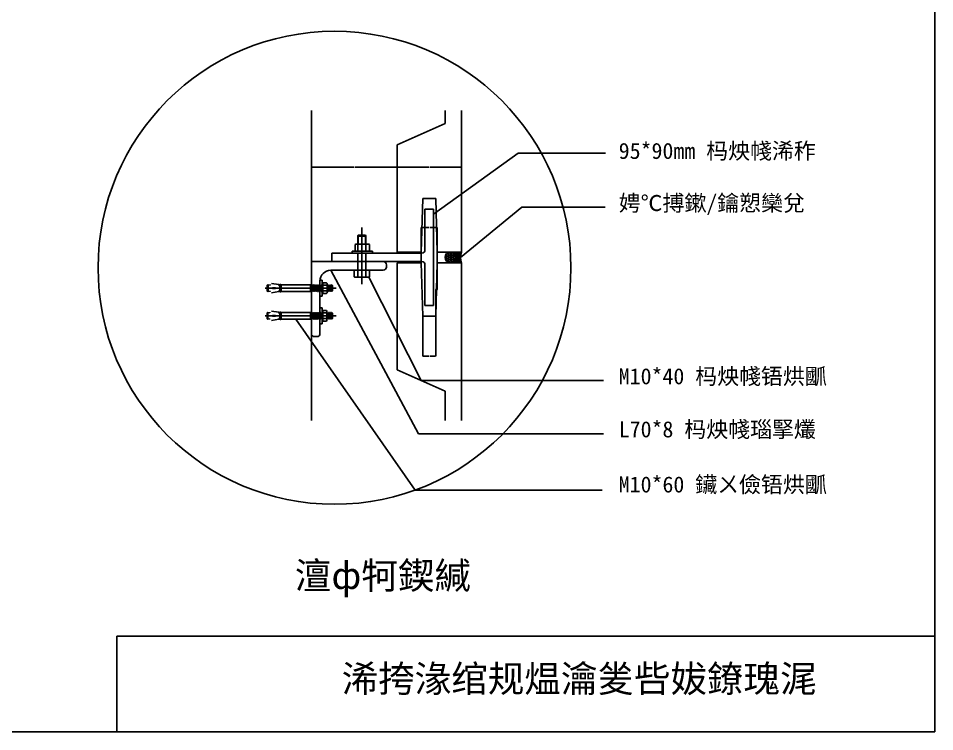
# Model space of a CAD drawing. Header units: metres. Extents: x -538 to 2883, y 358 to 2777.
# Drawn here: x 1172 to 2883, y 358 to 1690 of the extents above; entities that cross this region are included whole.
import ezdxf

# ---------------------------------------------------------------- set-up
doc = ezdxf.new("R2010")
doc.units = ezdxf.units.M
for name, color, linetype in [('CEN', 1, 'Continuous'), ('SCREW', 233, 'Continuous'), ('STEEL', 2, 'Continuous'), ('鍥惧眰2', 3, 'Continuous'), ('鍥惧眰3', 4, 'Continuous'), ('鍥惧眰4', 8, 'Continuous')]:
    doc.layers.add(name, color=color, linetype=linetype)
doc.dimstyles.get("Standard").update_dxf_attribs({"dimtxt": 2.5, "dimasz": 2.5, "dimexe": 1.25, "dimexo": 0.625, "dimtad": 1, "dimcen": 2.5, "dimazin": 3, "dimtfac": 1, "dimtmove": 0, "dimatfit": 3})

# ---------------------------------------------------------------- blocks, each defined once
blk = doc.blocks.new('3213412rewr')
at = {"layer": 'CEN'}
blk.add_line((0, -134.7), (0, 39.62), dxfattribs=at)
at = {"layer": 'SCREW'}
for p, q in [((-8, 29.06), (-6.4, 30.66)), ((-8, 29.06), (0, 29.07)), ((-8, 29.06), (-6.52, 28.2)), ((-6.52, 27.79), (-8, 26.93)), ((-8, 26.93), (-8, 26.65)), ((-8, 26.65), (-6.52, 25.8)), ((-6.52, 25.39), (-8, 24.53)), ((-8, 24.53), (-8, 24.25)), ((-8, 24.25), (-6.52, 23.4)), ((-6.52, 22.99), (-8, 22.13)), ((-6.4, 30.66), (6.4, 30.66)), ((-6.4, 27.99), (6.4, 29.19)), ((-6.4, 25.59), (6.4, 26.79)), ((-6.4, 23.19), (6.4, 24.39)), ((-4.8, 27.03), (4.8, 27.75)), ((-4.8, 24.63), (4.8, 25.35)), ((-4.8, 22.23), (4.8, 22.95)), ((7.24, 29.82), (6.4, 30.66)), ((7.24, 29.82), (6.52, 29.4)), ((6.52, 28.99), (8, 28.13)), ((8, 27.85), (6.52, 27)), ((6.52, 26.59), (8, 25.73)), ((8, 25.45), (6.52, 24.6)), ((6.52, 24.19), (8, 23.33)), ((8, 23.05), (6.52, 22.2)), ((8, 28.13), (8, 27.85)), ((8, 25.73), (8, 25.45)), ((8, 23.33), (8, 23.05)), ((-13.35, 16.3), (-11.56, 17.33)), ((-13.35, 16.3), (-13.35, 7.33)), ((-13.35, 7.33), (13.35, 7.33)), ((-11.56, 17.33), (11.56, 17.33)), ((-8, 22.13), (-8, 21.85)), ((-8, 21.85), (-6.52, 21)), ((-6.52, 20.59), (-8, 19.73)), ((-8, 19.73), (-8, 19.45)), ((-8, 19.45), (-6.52, 18.6)), ((-6.52, 18.19), (-8, 17.33)), ((-6.52, 4.19), (-8, 3.34)), ((-8, 3.34), (-8, 3.06)), ((-8, 3.06), (-6.52, 2.21)), ((-6.52, 1.79), (-8, 0.94)), ((-8, 0.94), (-8, 0.66)), ((-8, 0.66), (-6.52, -0.19)), ((-7.77, 5.33), (-6.52, 4.61)), ((-6.94, 16.3), (-6.94, 7.33)), ((-6.4, 20.79), (6.4, 21.99)), ((-6.4, 18.39), (6.4, 19.59)), ((-6.4, 4.4), (3.54, 5.33)), ((-6.4, 2), (6.4, 3.2)), ((-6.4, -0.4), (6.4, 0.8)), ((-4.8, 19.83), (4.8, 20.55)), ((-4.8, 17.43), (4.8, 18.15)), ((-4.8, 3.44), (4.8, 4.16)), ((-4.8, 1.04), (4.8, 1.76)), ((6.52, 21.79), (8, 20.93)), ((8, 20.65), (6.52, 19.8)), ((6.52, 19.39), (8, 18.53)), ((8, 18.25), (6.52, 17.4)), ((8, 4.26), (6.52, 3.41)), ((6.52, 2.99), (8, 2.14)), ((8, 1.86), (6.52, 1.01)), ((6.52, 0.59), (8, -0.26)), ((6.62, 5.33), (8, 4.54)), ((6.94, 16.3), (6.94, 7.33)), ((8, 20.93), (8, 20.65)), ((8, 18.53), (8, 18.25)), ((8, 4.54), (8, 4.26)), ((8, 2.14), (8, 1.86)), ((13.35, 16.3), (11.56, 17.33)), ((13.35, 16.3), (13.35, 7.33)), ((-6.52, -0.61), (-8, -1.46)), ((-8, -1.46), (-8, -1.74)), ((-8, -1.74), (-6.52, -2.59)), ((-6.52, -3.01), (-8, -3.86)), ((-8, -3.86), (-8, -4.14)), ((-8, -4.14), (-6.52, -4.99)), ((-6.52, -5.41), (-8, -6.26)), ((-8, -6.26), (-8, -6.54)), ((-8, -6.54), (-6.52, -7.39)), ((-6.52, -7.81), (-8, -8.66)), ((-8, -8.66), (-8, -8.94)), ((-8, -8.94), (-6.52, -9.79)), ((-6.52, -10.21), (-8, -11.06)), ((-8, -11.06), (-8, -11.34)), ((-8, -11.34), (-6.52, -12.19)), ((-6.52, -12.61), (-8, -13.46)), ((-8, -13.46), (-8, -13.74)), ((-8, -13.74), (-6.52, -14.59)), ((-6.52, -15.01), (-8, -15.86)), ((-8, -15.86), (-8, -16.14)), ((-8, -16.14), (-6.52, -16.99)), ((-6.52, -17.41), (-8, -18.26)), ((-8, -18.26), (-8, -18.54)), ((-8, -18.54), (-6.52, -19.39)), ((-6.52, -19.81), (-8, -20.66)), ((-8, -20.66), (-8, -20.94)), ((-8, -20.94), (-6.52, -21.79)), ((-6.52, -22.21), (-8, -23.06)), ((-6.4, -2.8), (6.4, -1.6)), ((-6.4, -5.2), (6.4, -4)), ((-6.4, -7.6), (6.4, -6.4)), ((-6.4, -10), (6.4, -8.8)), ((-6.4, -12.4), (6.4, -11.2)), ((-6.4, -14.8), (6.4, -13.6)), ((-6.4, -17.2), (6.4, -16)), ((-6.4, -19.6), (6.4, -18.4)), ((-6.4, -22), (6.4, -20.8)), ((-6.15, -23.06), (8, -22)), ((-4.8, -1.36), (4.8, -0.64)), ((-4.8, -3.76), (4.8, -3.04)), ((-4.8, -6.16), (4.8, -5.44)), ((-4.8, -8.56), (4.8, -7.84)), ((-4.8, -10.96), (4.8, -10.24)), ((-4.8, -13.36), (4.8, -12.64)), ((-4.8, -15.76), (4.8, -15.04)), ((-4.8, -18.16), (4.8, -17.44)), ((-4.8, -20.56), (4.8, -19.84)), ((8, -0.54), (6.52, -1.39)), ((6.52, -1.81), (8, -2.66)), ((8, -2.94), (6.52, -3.79)), ((6.52, -4.21), (8, -5.06)), ((8, -5.34), (6.52, -6.19)), ((6.52, -6.61), (8, -7.46)), ((8, -7.74), (6.52, -8.59)), ((6.52, -9.01), (8, -9.86)), ((8, -10.14), (6.52, -10.99)), ((6.52, -11.41), (8, -12.26)), ((8, -12.54), (6.52, -13.39)), ((6.52, -13.81), (8, -14.66)), ((8, -14.94), (6.52, -15.79)), ((6.52, -16.21), (8, -17.06)), ((8, -17.34), (6.52, -18.19)), ((6.52, -18.61), (8, -19.46)), ((8, -19.74), (6.52, -20.59)), ((6.52, -21.01), (8, -21.86)), ((8, -0.26), (8, -0.54)), ((8, -2.66), (8, -2.94)), ((8, -5.06), (8, -5.34)), ((8, -7.46), (8, -7.74)), ((8, -9.86), (8, -10.14)), ((8, -12.26), (8, -12.54)), ((8, -14.66), (8, -14.94)), ((8, -17.06), (8, -17.34)), ((8, -19.46), (8, -19.74)), ((8, -21.86), (8, -22.14)), ((8, -22), (8, -23.06)), ((-8, -23.06), (8, -23.06)), ((-8, -23.06), (-8, -23.34)), ((-8, -23.34), (-8, -95.48)), ((8, -95.48), (8, -23.06)), ((-8.6, -100.66), (-11.73, -118.85)), ((-8.64, -96.12), (-8.64, -97.89)), ((-8, -98.53), (-8.6, -100.66)), ((-6.61, -100.66), (-8.6, -100.66)), ((-8, -95.48), (8, -95.48)), ((-8, -98.53), (8, -98.53)), ((-6.37, -98.53), (-6.61, -100.66)), ((-1.12, -108.91), (-1.12, -116.64)), ((0.48, -108.27), (-0.48, -108.27)), ((1.12, -108.91), (1.12, -116.64)), ((6.56, -98.53), (6.61, -100.66)), ((6.61, -100.66), (8.6, -100.66)), ((8, -98.53), (8.6, -100.66)), ((8.6, -100.66), (11.73, -118.85)), ((8.64, -96.12), (8.64, -97.89)), ((-8.59, -122.64), (-7.11, -122.64)), ((-8, -127.54), (-7.14, -122.64)), ((-8, -127.54), (8, -127.54)), ((-8, -127.54), (-7.01, -129.34)), ((-7.01, -129.34), (7.01, -129.34)), ((8, -127.54), (7.01, -129.34)), ((8.59, -122.64), (7.11, -122.64)), ((8, -127.54), (7.14, -122.64))]:
    blk.add_line(p, q, dxfattribs=at)
at = {"layer": 'STEEL'}
for p, q in [((-20, 5.33), (-20, 0)), ((20, 5.33), (-20, 5.33)), ((-20, 0), (20, 0)), ((20, 0), (20, 5.33))]:
    blk.add_line(p, q, dxfattribs=at)
blk = doc.blocks.new('_CLOSEDFILLED')
at = {"color": 0, "linetype": 'BYBLOCK'}
blk.add_solid([(-1, 0.2), (0, 0), (-1, -0.2)], dxfattribs=at)
blk = doc.blocks.new('*D15')
for p, q in [((1719.4, 1331.37), (1719.4, 1411.84)), ((1719.65, 1411.84), (1798.4, 1411.84)), ((1800.4, 1411.84), (1879.15, 1411.84)), ((1879.4, 1331.37), (1879.4, 1411.84))]:
    blk.add_line(p, q)
at = {"layer": 'Defpoints'}
for p in [(1719.4, 1411.84), (1719.4, 1331.37), (1879.4, 1331.37)]:
    blk.add_point(p, dxfattribs=at)
at = {"xscale": 0.25, "yscale": 0.25, "rotation": 180}
blk.add_blockref('_CLOSEDFILLED', (1719.4, 1411.84), dxfattribs=at)
at = {"xscale": 0.25, "yscale": 0.25}
blk.add_blockref('_CLOSEDFILLED', (1879.4, 1411.84), dxfattribs=at)
at = {"insert": (1799.4, 1411.84), "char_height": 1, "attachment_point": 5}
blk.add_mtext('80', dxfattribs=at)
blk = doc.blocks.new('*D16')
for p, q in [((1879.4, 1331.37), (1879.4, 1411.84)), ((1879.65, 1411.84), (1938.4, 1411.84)), ((1940.4, 1411.84), (1999.15, 1411.84)), ((1999.4, 1387.84), (1999.4, 1411.84))]:
    blk.add_line(p, q)
at = {"layer": 'Defpoints'}
for p in [(1879.4, 1411.84), (1999.4, 1387.84), (1879.4, 1331.37)]:
    blk.add_point(p, dxfattribs=at)
at = {"xscale": 0.25, "yscale": 0.25, "rotation": 180}
blk.add_blockref('_CLOSEDFILLED', (1879.4, 1411.84), dxfattribs=at)
at = {"xscale": 0.25, "yscale": 0.25}
blk.add_blockref('_CLOSEDFILLED', (1999.4, 1411.84), dxfattribs=at)
at = {"insert": (1939.4, 1411.84), "char_height": 1, "attachment_point": 5}
blk.add_mtext('60', dxfattribs=at)
blk = doc.blocks.new('*D17')
for p, q in [((1954.4, 1233.36), (1954.4, 1183.36)), ((1951.9, 1183.36), (1951.15, 1183.36)), ((1951.4, 1133.36), (1951.4, 1183.36)), ((1954.65, 1183.36), (1953.9, 1183.36))]:
    blk.add_line(p, q)
at = {"layer": 'Defpoints'}
for p in [(1954.4, 1233.36), (1954.4, 1183.36), (1951.4, 1133.36)]:
    blk.add_point(p, dxfattribs=at)
at = {"xscale": 0.25, "yscale": 0.25}
blk.add_blockref('_CLOSEDFILLED', (1951.4, 1183.36), dxfattribs=at)
at = {"xscale": 0.25, "yscale": 0.25, "rotation": 180}
blk.add_blockref('_CLOSEDFILLED', (1954.4, 1183.36), dxfattribs=at)
at = {"insert": (1952.9, 1183.36), "char_height": 1, "attachment_point": 5}
blk.add_mtext('50', dxfattribs=at)
blk = doc.blocks.new('*D18')
for p, q in [((1924.4, 1233.36), (1924.4, 1299.36)), ((1924.65, 1299.36), (1938.4, 1299.36)), ((1940.4, 1299.36), (1954.15, 1299.36)), ((1954.4, 1233.36), (1954.4, 1299.36))]:
    blk.add_line(p, q)
at = {"layer": 'Defpoints'}
for p in [(1924.4, 1299.36), (1924.4, 1233.36), (1954.4, 1233.36)]:
    blk.add_point(p, dxfattribs=at)
at = {"xscale": 0.25, "yscale": 0.25, "rotation": 180}
blk.add_blockref('_CLOSEDFILLED', (1924.4, 1299.36), dxfattribs=at)
at = {"xscale": 0.25, "yscale": 0.25}
blk.add_blockref('_CLOSEDFILLED', (1954.4, 1299.36), dxfattribs=at)
at = {"insert": (1939.4, 1299.36), "char_height": 1, "attachment_point": 5}
blk.add_mtext('15', dxfattribs=at)
blk = doc.blocks.new('*D19')
for p, q in [((1927.4, 1133.36), (1927.4, 1058.66)), ((1951.4, 1133.36), (1951.4, 1058.66)), ((1927.65, 1058.66), (1938.4, 1058.66)), ((1940.4, 1058.66), (1951.15, 1058.66))]:
    blk.add_line(p, q)
at = {"layer": 'Defpoints'}
for p in [(1927.4, 1133.36), (1951.4, 1133.36), (1927.4, 1058.66)]:
    blk.add_point(p, dxfattribs=at)
at = {"xscale": 0.25, "yscale": 0.25, "rotation": 180}
blk.add_blockref('_CLOSEDFILLED', (1927.4, 1058.66), dxfattribs=at)
at = {"xscale": 0.25, "yscale": 0.25}
blk.add_blockref('_CLOSEDFILLED', (1951.4, 1058.66), dxfattribs=at)
at = {"insert": (1939.4, 1058.66), "char_height": 1, "attachment_point": 5}
blk.add_mtext('12', dxfattribs=at)

msp = doc.modelspace()

# ---------------------------------------------------------------- hatches: boundary and pattern name
at = {"layer": '鍥惧眰4'}
h = msp.add_hatch(dxfattribs=at)
h.set_pattern_fill('HONEY', scale=0.75)
h.paths.add_polyline_path([(1988.88, 1243.36, 0.41), (1978.88, 1253.36, 0.41), (1968.88, 1243.36)])
h.paths.add_polyline_path([(1968.88, 1243.36, 0.41), (1978.88, 1233.36, 0.41), (1988.88, 1243.36)])
h = msp.add_hatch(dxfattribs=at)
h.set_pattern_fill('NET')
h.paths.add_polyline_path([(1978.88, 1253.36, -0.41), (1988.88, 1243.36), (1997.71, 1243.36, -0.08), (1999.4, 1253.36)])
h.paths.add_polyline_path([(1988.88, 1243.36, -0.41), (1978.88, 1233.36), (1999.4, 1233.36, -0.08), (1997.71, 1243.36)])

# ---------------------------------------------------------------- linework, layer by layer
for p, q in [((1719.4, 1517.4), (1719.4, 938.84)), ((1719.4, 938.84), (1719.4, 1517.4)), ((1947.4, 1333.36), (1931.4, 1333.36)), ((1931.4, 1333.36), (1931.4, 1257.36)), ((1947.4, 1153.36), (1947.4, 1333.36)), ((1757.4, 1251.36), (1925.4, 1251.36)), ((1757.4, 1251.36), (1757.4, 1235.36)), ((1719.4, 1235.36), (1853.4, 1235.36)), ((1719.4, 1101.36), (1719.4, 1235.36)), ((1757.4, 1235.36), (1925.4, 1235.36)), ((1853.4, 1219.36), (1755.4, 1219.36)), ((1859.4, 1229.36), (1859.4, 1225.36)), ((1931.4, 1153.36), (1931.4, 1229.36)), ((1735.4, 1199.36), (1735.4, 1101.36)), ((1947.4, 1153.36), (1931.4, 1153.36)), ((1729.4, 1095.36), (1725.4, 1095.36)), ((1355.86, 357.97), (1355.86, 536.37)), ((1355.86, 536.37), (2882.97, 536.37))]:
    msp.add_line(p, q)
msp.add_lwpolyline([(-538.47, 357.97), (2882.97, 357.97), (2882.97, 2777.17), (-538.47, 2777.17)], close=True)
msp.add_circle((1762.5, 1223.9), 441.46)
for centre, radius, start, end in [((1925.4, 1257.36), 6, 270, 0), ((1853.4, 1229.36), 6, 0, 90), ((1925.4, 1229.36), 6, 0, 90), ((1755.4, 1199.36), 20, 90, 180), ((1853.4, 1225.36), 6, 270, 0), ((1725.4, 1101.36), 6, 180, 270), ((1729.4, 1101.36), 6, 270, 0)]:
    msp.add_arc(centre, radius, start, end)
at = {"layer": '鍥惧眰2'}
for p, q in [((1969.4, 1493.36), (1969.4, 1517.4)), ((1999.4, 1253.36), (1999.4, 1517.4)), ((1969.4, 1493.36), (1879.4, 1453.36)), ((1879.4, 1253.36), (1879.4, 1453.36)), ((1927.4, 1353.36), (1924.4, 1253.36)), ((1951.4, 1353.36), (1927.4, 1353.36)), ((1951.4, 1353.36), (1954.4, 1253.36)), ((1924.4, 1253.36), (1879.4, 1253.36)), ((1999.4, 1253.36), (1954.4, 1253.36)), ((1924.4, 1233.36), (1879.4, 1233.36)), ((1879.4, 1233.36), (1879.4, 1033.36)), ((1927.4, 1133.36), (1924.4, 1233.36)), ((1951.4, 1133.36), (1954.4, 1233.36)), ((1999.4, 1233.36), (1954.4, 1233.36)), ((1999.4, 1233.36), (1999.4, 938.84)), ((1951.4, 1133.36), (1927.4, 1133.36)), ((1969.4, 993.36), (1879.4, 1033.36)), ((1969.4, 993.36), (1969.4, 938.84))]:
    msp.add_line(p, q, dxfattribs=at)
at = {"layer": '鍥惧眰3'}
for p, q in [((1806.78, 1284.59), (1805.77, 1282.66)), ((1806.78, 1284.59), (1820.15, 1284.59)), ((1820.15, 1284.59), (1821.16, 1282.66)), ((1801.2, 1267.36), (1802.52, 1268.17)), ((1801.2, 1267.36), (1801.2, 1256.02)), ((1805.77, 1268.17), (1802.52, 1268.17)), ((1805.77, 1282.66), (1821.16, 1282.66)), ((1805.77, 1268.17), (1805.77, 1282.66)), ((1821.16, 1268.17), (1805.77, 1268.17)), ((1821.16, 1268.17), (1821.16, 1282.66)), ((1821.16, 1268.17), (1826.56, 1268.17)), ((1827.87, 1267.36), (1826.56, 1268.17)), ((1827.87, 1267.36), (1827.87, 1256.02)), ((1795.43, 1255.21), (1795.43, 1251.36)), ((1795.43, 1255.21), (1801.2, 1255.21)), ((1801.2, 1256.02), (1802.52, 1255.21)), ((1827.87, 1255.21), (1801.2, 1255.21)), ((1805.77, 1219.36), (1805.77, 1251.36)), ((1821.16, 1219.36), (1821.16, 1251.36)), ((1827.87, 1256.02), (1826.56, 1255.21)), ((1833.65, 1255.21), (1827.87, 1255.21)), ((1833.65, 1255.21), (1833.65, 1251.36)), ((1799.06, 1218.55), (1800.37, 1219.36)), ((1799.06, 1218.55), (1799.06, 1207.21)), ((1805.77, 1219.36), (1800.37, 1219.36)), ((1821.16, 1219.36), (1805.77, 1219.36)), ((1821.16, 1219.36), (1826.56, 1219.36)), ((1827.87, 1218.55), (1826.56, 1219.36)), ((1827.87, 1218.55), (1827.87, 1207.21)), ((1799.06, 1207.21), (1800.37, 1206.4)), ((1826.56, 1206.4), (1800.37, 1206.4)), ((1827.87, 1207.21), (1826.56, 1206.4))]:
    msp.add_line(p, q, dxfattribs=at)
msp.add_circle((1978.88, 1243.36), 10, dxfattribs=at)
msp.add_arc((2028.11, 1243.36), 30.4, 160.79, 199.21, dxfattribs=at)
at = {"layer": '鍥惧眰4'}
for p, q in [((1813.46, 1299), (1813.46, 1193.53)), ((1805.77, 1267.36), (1804.46, 1268.17)), ((1805.77, 1267.36), (1807.08, 1268.17)), ((1805.77, 1267.36), (1805.77, 1256.02)), ((1806.73, 1268.17), (1806.73, 1282.66)), ((1821.16, 1267.36), (1819.85, 1268.17)), ((1820.2, 1268.17), (1820.2, 1282.66)), ((1821.16, 1267.36), (1822.47, 1268.17)), ((1821.16, 1267.36), (1821.16, 1256.02)), ((1805.77, 1256.02), (1804.46, 1255.21)), ((1805.77, 1256.02), (1807.08, 1255.21)), ((1821.16, 1256.02), (1819.85, 1255.21)), ((1821.16, 1256.02), (1822.47, 1255.21)), ((1805.77, 1218.55), (1804.46, 1219.36)), ((1805.77, 1218.55), (1807.08, 1219.36)), ((1805.77, 1218.55), (1805.77, 1207.21)), ((1821.16, 1218.55), (1819.85, 1219.36)), ((1821.16, 1218.55), (1822.47, 1219.36)), ((1821.16, 1218.55), (1821.16, 1207.21)), ((1805.77, 1207.21), (1804.46, 1206.4)), ((1805.77, 1207.21), (1807.08, 1206.4)), ((1821.16, 1207.21), (1819.85, 1206.4)), ((1821.16, 1207.21), (1822.47, 1206.4))]:
    msp.add_line(p, q, dxfattribs=at)

# ---------------------------------------------------------------- block references
at = {"layer": 'STEEL', "xscale": -0.76, "yscale": 0.76, "zscale": 0.76, "rotation": 270}
for p in [(1735.4, 1185.88), (1735.25, 1134.23)]:
    msp.add_blockref('3213412rewr', p, dxfattribs=at)

# ---------------------------------------------------------------- texts
at = {"attachment_point": 1}
for s, insert, char_height in [('{\\fFangSong_GB2312|b0|i0|c134|p49;95*90mm 杩炴帴浠秨', (2293.14, 1457.12), 30), ('{\\fFangSong_GB2312|b0|i0|c134|p49;娉℃搏鏉/鑰愬欒兌}', (2293.14, 1359.86), 30), ('{\\fFangSong_GB2312|b0|i0|c134|p49;M10*40 杩炴帴铻烘爴}', (2293.14, 1036.41), 30), ('{\\fFangSong_GB2312|b0|i0|c134|p49;L70*8 杩炴帴瑙掔爜}', (2293.14, 937.4), 30), ('{\\fFangSong_GB2312|b0|i0|c134|p49;M10*60 鑶ㄨ儉铻烘爴}', (2293.14, 834.44), 30), ('{\\fFangSong_GB2312|b0|i0|c134|p49;澶ф牱鍥緘', (1688.68, 674.42), 50), ('{\\fFangSong_GB2312|b0|i0|c134|p49;浠挎湪绾规煴瀹夎呰妭鐐瑰浘}', (1775.95, 481.83), 50)]:
    msp.add_mtext(s, dxfattribs=dict(at, insert=insert, char_height=char_height))

# ---------------------------------------------------------------- dimensions: what is measured, and where the dimension line sits
for base, p1, p2, text, picture, middle in [((1719.4, 1411.84), (1719.4, 1331.37), (1879.4, 1331.37), '80', '*D15', (1799.4, 1411.84)), ((1879.4, 1411.84), (1879.4, 1331.37), (1999.4, 1387.84), '60', '*D16', (1939.4, 1411.84)), ((1924.4, 1299.36), (1924.4, 1233.36), (1954.4, 1233.36), '15', '*D18', (1939.4, 1299.36)), ((1954.4, 1183.36), (1954.4, 1233.36), (1951.4, 1133.36), '50', '*D17', (1952.9, 1183.36)), ((1927.4, 1058.66), (1927.4, 1133.36), (1951.4, 1133.36), '12', '*D19', (1939.4, 1058.66))]:
    dim = msp.add_linear_dim(base=base, p1=p1, p2=p2, text=text, dimstyle='Standard')
    dim.commit()
    dim.dimension.update_dxf_attribs({"geometry": picture, "text_midpoint": middle})

# ---------------------------------------------------------------- leaders
for points in [[(1947.4, 1324.03), (2105.46, 1437.87), (2268.66, 1437.87)], [(1997.71, 1243.36), (2112.1, 1336.87), (2267.7, 1336.87)], [(1755.4, 1219.36), (1919.33, 913.83), (2264.59, 913.83)], [(1826.56, 1206.4), (1924.4, 1013.36), (2264.5, 1013.36)], [(1690.22, 1128.17), (1913.1, 808.91), (2261.98, 808.91)]]:
    msp.add_leader(points, dimstyle='Standard')

doc.saveas('drawing.dxf')
